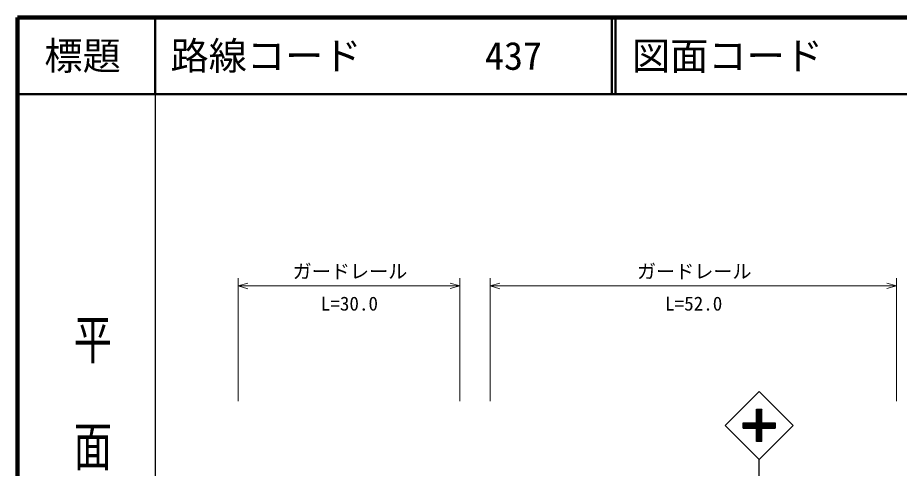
# Model space of a CAD drawing. Units: millimetres, scale not verified. Extents: x 40000 to 680000, y 20000 to 380000.
# Drawn here: x 40000 to 155372, y 320984 to 380000 of the extents above; entities that cross this region are included whole.
import ezdxf
from ezdxf.enums import TextEntityAlignment as Align

# ---------------------------------------------------------------- set-up
doc = ezdxf.new("R2010")
doc.units = ezdxf.units.MM
doc.header["$LTSCALE"] = 1000
for name, color, linetype, lineweight in [('M-STR-HTXT', 7, 'Continuous', 13), ('M-STR-STRC', 7, 'Continuous', 25), ('M-TTL', 2, 'Continuous', 140), ('M-TTL-BAND', 7, 'Continuous', 25), ('M-TTL-LINE', 7, 'Continuous', 50)]:
    doc.layers.add(name, color=color, linetype=linetype, lineweight=lineweight)
doc.layers.add('M-TTL-TXT', color=7, linetype='Continuous')
doc.styles.add('@ＭＳ ゴシック', font='')
doc.styles.add('ＭＳ ゴシック', font='')
doc.styles.get('@ＭＳ ゴシック').set_extended_font_data('@MS Gothic')
doc.styles.get('ＭＳ ゴシック').set_extended_font_data('MS Gothic')

msp = doc.modelspace()

# ---------------------------------------------------------------- hatches: boundary and pattern name
at = {"layer": 'M-STR-STRC'}
h = msp.add_hatch(dxfattribs=at)
h.set_pattern_fill('USER', color=256, style=0, pattern_type=2)
h.set_pattern_definition([(135, (136663, 326965), (-70.7107, -70.7107), [])])
h.paths.add_polyline_path([(136663, 328715), (137363, 328715), (137363, 326965), (139113, 326965), (139113, 326265), (137363, 326265), (137363, 324515), (136663, 324515), (136663, 326265), (134913, 326265), (134913, 326965), (136663, 326965)])

# ---------------------------------------------------------------- linework, layer by layer
at = {"layer": 'M-STR-HTXT'}
for p, q in [((68852, 329768), (68852, 345871)), ((97863, 345871), (97863, 329768)), ((101826, 329768), (101826, 345871)), ((154988, 345871), (154988, 329768)), ((68852, 344871), (97863, 344871)), ((101826, 344871), (154988, 344871))]:
    msp.add_line(p, q, dxfattribs=at)
for points in [[(70102, 344512), (68852, 344871), (70102, 345228)], [(96613, 345231), (97863, 344871), (96613, 344515)], [(103076, 344512), (101826, 344871), (103076, 345228)], [(153738, 345231), (154988, 344871), (153738, 344515)]]:
    msp.add_lwpolyline(points, dxfattribs=at)
at = {"layer": 'M-STR-STRC'}
for p, q in [((137013, 331070), (132558, 326615)), ((141468, 326615), (137013, 331070)), ((136663, 328715), (137363, 328715)), ((136663, 326965), (136663, 328715)), ((137363, 326965), (137363, 328715)), ((137013, 322160), (132558, 326615)), ((134913, 326265), (134913, 326965)), ((134913, 326965), (136663, 326965)), ((137013, 322160), (141468, 326615)), ((137363, 326965), (139113, 326965)), ((139113, 326965), (139113, 326265)), ((134913, 326265), (136663, 326265)), ((136663, 324515), (136663, 326265)), ((137363, 324515), (137363, 326265)), ((137363, 326265), (139113, 326265)), ((137363, 324515), (136663, 324515)), ((137013, 319487), (137013, 322160))]:
    msp.add_line(p, q, dxfattribs=at)
at = {"layer": 'M-TTL'}
for p, q in [((40000, 380000), (40000, 20000)), ((680000, 380000), (40000, 380000))]:
    msp.add_line(p, q, dxfattribs=at)
at = {"layer": 'M-TTL-BAND'}
msp.add_line((58000, 370000), (58000, 20000), dxfattribs=at)
at = {"layer": 'M-TTL-LINE'}
for p, q in [((58000, 380000), (58000, 370000)), ((117750, 380000), (117750, 370000)), ((118250, 380000), (118250, 370000)), ((40000, 370000), (680000, 370000))]:
    msp.add_line(p, q, dxfattribs=at)

# ---------------------------------------------------------------- texts
at = {"layer": 'M-STR-HTXT', "style": 'ＭＳ ゴシック'}
for s, p in [('ガードレール', (75982, 345311)), ('ガードレール', (121032, 345311)), ('L=30.0', (79670, 341093)), ('L=52.0', (124720, 341093))]:
    msp.add_text(s, height=1833, dxfattribs=at).set_placement(p, align=Align.BOTTOM_LEFT)
at = {"layer": 'M-TTL-BAND', "style": '@ＭＳ ゴシック', "width": 1.4}
msp.add_text('平  面  図', height=3666, rotation=270, dxfattribs=at).set_placement((49777, 306475), align=Align.MIDDLE_RIGHT)
at = {"layer": 'M-TTL-TXT', "style": 'ＭＳ ゴシック'}
msp.add_text('標題', height=3666, dxfattribs=at).set_placement((48500, 375000), align=Align.MIDDLE_CENTER)
for s, p in [('路線コード', (60000, 375000)), ('437', (101142, 375000)), ('437', (101142, 375000)), ('437', (101142, 375000)), ('図面コード', (120380, 375000))]:
    msp.add_text(s, height=3666, dxfattribs=at).set_placement(p, align=Align.MIDDLE_LEFT)

doc.saveas('drawing.dxf')
